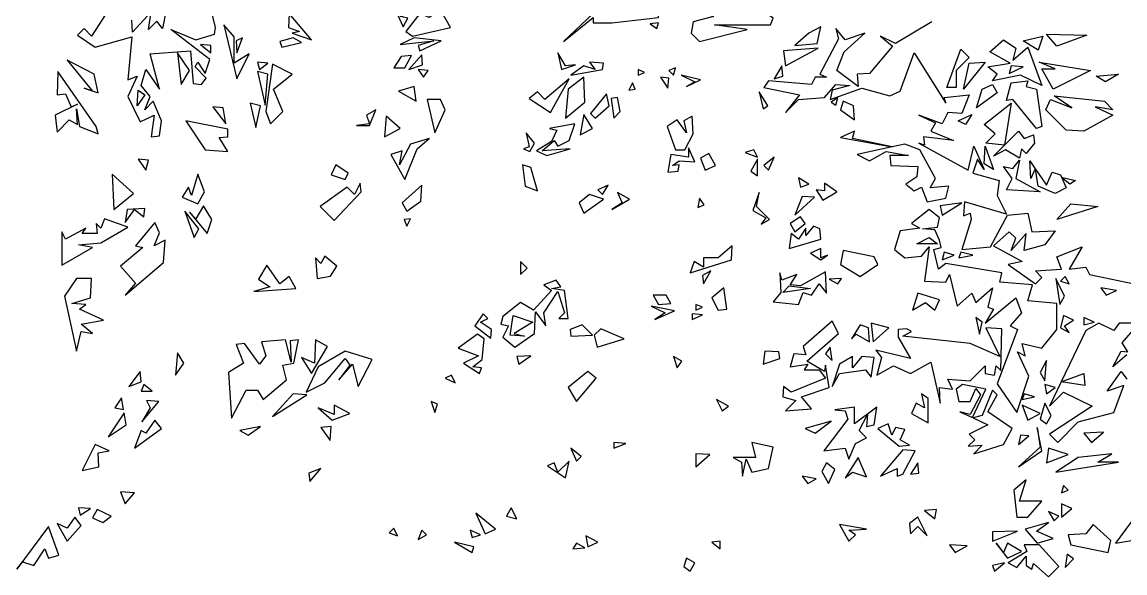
# Model space of a CAD drawing. Header units: millimetres. Extents: x -1920 to 1916, y -1858 to 1858.
# Drawn here: x 137 to 1247, y 285 to 839 of the extents above; entities that cross this region are included whole.
import ezdxf

# ---------------------------------------------------------------- set-up
doc = ezdxf.new("R2010")
doc.units = ezdxf.units.MM
doc.layers.add('ALMOND-DRAW-PROFILE', color=7, linetype='Continuous', lineweight=25)

msp = doc.modelspace()

# ---------------------------------------------------------------- linework, layer by layer
at = {"layer": 'ALMOND-DRAW-PROFILE'}
for points in [[(520, 834.7), (524.7, 843.1), (517.2, 845), (522.8, 846.9), (512.5, 868.5), (504.1, 850.6), (511.6, 852.5)], [(818.5, 819.6), (866.4, 831.8), (833.6, 836.5), (889.9, 836.5), (892.7, 843.1), (846.7, 876), (830.7, 861.9), (837.3, 857.2), (821.4, 850.6), (832.6, 845), (812, 839.4), (810.1, 828.1)], [(681.5, 819.6), (711.5, 844), (711.5, 838.4), (730.3, 838.4), (777.2, 844), (778.2, 850.6), (764.1, 853.4), (754.7, 845.9), (752.8, 855.3), (726.5, 859.1), (720.9, 851.6), (738.7, 850.6), (711.5, 847.8)], [(428, 821.5), (405.5, 847.8), (404.6, 833.7), (415.8, 830), (408.3, 828.1)], [(529.4, 825.3), (567.9, 833.7), (557.6, 851.6), (546.3, 844), (536.9, 847.8), (522.8, 830)], [(352.9, 782.1), (365.1, 807.4), (350.1, 798.1), (350.1, 824.3), (339.8, 836.5)], [(775.4, 832.8), (777.2, 838.4), (768.8, 837.5)], [(914.3, 815.9), (936.8, 817.8), (940.6, 834.7), (928.5, 828.3)], [(352.9, 808.4), (358.6, 823.4), (352, 820.6)], [(398, 814), (417.7, 818.7), (409.3, 823.4), (396.1, 819.6)], [(536.9, 810.3), (558.5, 820.6), (531.3, 823.4), (517.2, 816.8), (551, 820.6), (535.1, 815.9)], [(1163, 775.5), (1141.4, 785.8), (1113.3, 780.2), (1118, 786.8), (1108.6, 794.3), (1131.1, 798.1), (1110.5, 809.3), (1124.5, 821.5), (1136.8, 813.1), (1133.9, 800.9), (1149, 814)], [(1159.3, 811.2), (1144.3, 820.6), (1164, 825.3)], [(1178.1, 814.9), (1167.7, 827.2), (1208.1, 826.2)], [(326.7, 808.4), (326.7, 815.9), (316.3, 816.8)], [(904.9, 795.2), (937.7, 813.1), (903, 810.3)], [(1067.3, 773.6), (1081.4, 812.1), (1089.8, 803.7), (1076.7, 790.5), (1076.7, 773.6)], [(199, 772.7), (213.1, 768), (209.3, 786.8), (182.1, 800.9), (207.4, 769.9)], [(296.6, 776.5), (305.1, 790.5), (292.9, 808.4)], [(510.6, 793.4), (521.9, 793.4), (528.5, 805.6), (518.2, 804.6)], [(525.7, 791.5), (539.7, 796.2), (538.8, 806.5)], [(679.6, 791.5), (693.7, 796.2), (683.4, 795.2), (675.9, 808.4)], [(194.3, 734.2), (213.1, 726.7), (211.2, 734.2), (172.7, 789.6), (171.8, 766.1), (180.2, 767.1), (185.9, 753.9), (192.4, 756.7), (169.9, 745.5), (171.8, 728.6), (184, 740.8), (192.4, 736.1), (191.5, 752.1)], [(375.5, 791.5), (383.9, 798.1), (373.6, 799)], [(381.1, 755.8), (383.9, 786.8), (373.6, 789.6)], [(386.7, 737), (398.9, 749.2), (389.6, 771.8), (408.3, 786.8), (388.6, 797.1), (382, 749.2)], [(540.7, 784), (545.4, 790.5), (535.1, 791.5)], [(689, 785.8), (720.9, 791.5), (721.9, 798.1), (707.8, 799), (713.4, 791.5), (702.1, 795.2)], [(756.6, 785.8), (763.2, 788.7), (756.6, 791.5)], [(792.3, 785.8), (794.1, 793.4), (787.6, 790.5)], [(893.6, 782.1), (902.1, 784.9), (901.1, 795.2)], [(1084.2, 771.8), (1089.8, 798.1), (1105.8, 799)], [(1130.2, 787.7), (1144.3, 794.3), (1132.1, 795.2)], [(1174.3, 771.8), (1163, 792.4), (1176.2, 792.4), (1160.2, 799), (1211.8, 790.5)], [(668.3, 748.3), (687.1, 782.1), (662.7, 761.4), (655.2, 769), (646.8, 762.4)], [(683.4, 742.7), (703.1, 758.6), (702.1, 784), (686.2, 771.8)], [(747.2, 770.8), (753.8, 771.8), (751, 778.3)], [(786.6, 772.7), (787.6, 783), (779.1, 784)], [(805.4, 774.6), (819.5, 781.2), (799.8, 785.8), (813.8, 779.3)], [(1157.4, 732.3), (1133.9, 761.4), (1127.4, 760.5), (1132.1, 778.3), (1149, 780.2), (1147.1, 774.6), (1157.4, 771.8), (1163, 734.2)], [(1226.9, 779.3), (1217.5, 784.9), (1240, 786.8)], [(252.5, 754.9), (253.4, 770.8), (260, 766.1)], [(533.2, 759.6), (531.3, 774.6), (515.3, 769.9)], [(713.4, 742.7), (727.5, 754.9), (724.7, 767.1), (708.7, 747.4)], [(882.4, 752.1), (887.1, 754.9), (878.6, 769)], [(1097.3, 753), (1103, 771.8), (1113.3, 776.5), (1118, 768)], [(371.7, 733.3), (376.4, 754.9), (366.1, 757.7)], [(551.9, 727.7), (562.3, 751.1), (557.6, 761.4), (544.4, 761.4)], [(732.2, 742.7), (738.7, 749.2), (735.9, 763.3), (729.4, 762.4)], [(955.6, 755.8), (957.5, 763.3), (950.9, 758.6)], [(974.4, 740.8), (973.4, 754.9), (963.1, 759.6), (960.3, 751.1)], [(1125.5, 715.4), (1106.7, 717.3), (1116.1, 726.7), (1104.8, 736.1), (1132.1, 757.7)], [(1187.4, 730.5), (1166.8, 751.1), (1171.5, 761.4), (1193.1, 753), (1175.2, 765.2), (1225.9, 759.6), (1234.4, 751.1), (1216.5, 753.9), (1234.4, 745.5), (1205.3, 729.5)], [(341.7, 737), (338.9, 753), (328.5, 753.9)], [(473.1, 735.2), (486.2, 735.2), (492.8, 751.1), (483.4, 745.5), (486.2, 737)], [(501.3, 723.9), (517.2, 732.3), (503.1, 744.5)], [(698.4, 725.8), (710.6, 732.3), (702.1, 746.4)], [(794.1, 710.8), (803.5, 710.8), (812, 726.7), (811, 744.5), (802.6, 739.9), (805.4, 727.7), (796, 740.8), (785.7, 734.2)], [(1086.1, 736.1), (1078.6, 739.9), (1092.6, 746.4)], [(343.6, 708.9), (335.1, 723), (343.6, 723.9), (343.6, 731.4), (301.3, 739.9), (321, 710.8)], [(664.6, 705.1), (688.1, 711.7), (659.9, 709.8), (672.1, 720.1), (675.9, 714.5), (687.1, 720.1), (692.8, 737), (667.4, 732.3), (674.9, 730.5), (669.3, 719.2), (654.3, 709.8)], [(521.9, 680.7), (534.1, 711.7), (546.3, 722), (527.5, 716.4), (516.3, 695.7), (519.1, 709.8), (507.8, 706.1)], [(647.7, 708.9), (652.4, 717.3), (643.9, 727.7), (646.8, 713.6), (641.1, 711.7)], [(960.3, 723), (1012.4, 713.7), (977.2, 706.1), (989.4, 699.5), (1006.3, 708.9), (1028.8, 705.1), (1010, 705.1), (1011, 694.8), (1038.2, 693.9), (1037.2, 683.5), (1026, 676), (1034.4, 669.5), (1041.9, 673.2), (1047.6, 658.2), (1066.3, 661.9), (1069.2, 674.1), (1050.4, 672.3), (1056, 681.7), (1040.1, 710.8), (1025, 716.4), (1012.4, 713.7), (972.5, 722), (974.4, 729.5)], [(1125.5, 715.4), (1139.6, 729.5), (1145.2, 722), (1154.6, 725.8), (1155.5, 717.3), (1147.1, 707), (1142.4, 711.7), (1140.5, 702.3), (1126.4, 710.8), (1114.2, 704.2)], [(786.6, 688.2), (796.9, 689.2), (797.9, 695.7), (791.3, 694.8), (797.9, 699.5), (813.8, 698.6), (807.3, 712.6), (807.3, 703.2), (789.4, 706.1)], [(876.7, 703.2), (873, 710.8), (864.5, 707.9)], [(1114.2, 691), (1104.8, 696.7), (1105.8, 714.5)], [(261, 690.1), (263.8, 700.4), (253.4, 701.4)], [(824.2, 690.1), (834.5, 694.8), (827.9, 707), (819.5, 702.3)], [(876.7, 684.5), (876.7, 701.4), (870.2, 689.2)], [(888, 690.1), (893.6, 703.2), (883.3, 694.8)], [(1161.2, 668.5), (1127.4, 670.4), (1133, 681.7), (1124.5, 693.9), (1133.9, 692), (1140.5, 700.4), (1136.8, 681.7)], [(1156.3, 691.6), (1151.8, 681.7), (1150.8, 699.5)], [(461.8, 680.7), (464.7, 687.3), (452.4, 695.7), (447.8, 685.4)], [(655.2, 669.5), (648.6, 692.9), (640.2, 695.7), (643, 674.1)], [(1156.6, 691.2), (1167.7, 675.1), (1173.4, 688.2), (1181.8, 685.4), (1182.7, 683.3), (1196.8, 679.8), (1191.2, 676), (1183, 682.6), (1187.4, 672.3), (1176.2, 666.6), (1159.3, 674.1)], [(229, 650.7), (248.8, 666.6), (227.2, 686.3)], [(313.5, 656.3), (320.1, 668.5), (313.5, 686.3), (307, 664.8), (304.1, 673.2), (297.6, 662.9)], [(919.9, 673.2), (928.4, 676), (918, 682.6)], [(450.6, 639.4), (477.8, 668.5), (476.9, 677), (471.2, 665.7), (463.7, 673.2), (436.5, 653.5)], [(523.8, 648.8), (537.9, 659.1), (538.8, 675.1), (519.1, 657.2)], [(720.9, 665.7), (726.5, 675.1), (716.2, 670.4)], [(730.3, 650.7), (748.1, 661), (735.9, 667.6), (740.6, 657.2)], [(880.5, 635.7), (888.9, 640.4), (875.8, 653.5), (878.6, 667.6), (872, 649.7), (885.2, 642.2)], [(942.4, 660.1), (956.5, 668.5), (944.3, 677), (944.3, 669.5), (935.9, 670.4)], [(702.1, 646.9), (721.9, 661), (707.8, 665.7), (697.4, 657.2)], [(816.7, 652.6), (823.2, 655.4), (818.5, 661.9)], [(914.3, 645), (934, 662.9), (921.8, 663.8)], [(1062.6, 645), (1082.3, 657.2), (1060.7, 654.4)], [(1178.1, 640.4), (1192.1, 656.3), (1219.4, 653.5)], [(240.3, 637.5), (249.7, 650.7), (259.1, 643.2), (260, 651.6), (242.2, 650.7)], [(309.8, 622.5), (314.5, 631), (300.4, 648.8)], [(322.9, 626.3), (327.6, 640.4), (319.2, 654.4), (311.6, 641.3), (305.1, 647.9)], [(1137.7, 446), (1149.9, 482.7), (1138.6, 507.1), (1146.1, 503.3), (1143.3, 515.5), (1163, 510.8), (1178.1, 529.6), (1178.1, 555.9), (1149, 558.7), (1153.6, 574.6), (1120.8, 577.5), (1122.7, 586.8), (1066.3, 596.2), (1058.8, 590.6), (1054.1, 610.3), (1061.7, 612.2), (1059.8, 619.7), (1055.1, 630), (1042.9, 631), (1057.9, 632.8), (1059.8, 642.2), (1049.5, 650.7), (1031.6, 636.6), (1040.1, 631.9), (1020.4, 629.1), (1014.7, 610.3), (1025, 601.9), (1041.9, 603.7), (1049.5, 613.1), (1044.8, 578.4), (1066.3, 577.5), (1070.1, 585), (1077.6, 553.1), (1092.6, 566.2), (1096.4, 556.8), (1113.3, 571.8), (1108.6, 552.1), (1114.2, 550.2), (1105.8, 536.2), (1136.8, 561.5), (1142.4, 546.5), (1131.1, 533.3), (1138.6, 529.6), (1118, 475.1)], [(176.5, 594.4), (207.4, 612.2), (193.4, 615), (215.9, 616.9), (243.1, 632.8), (219.7, 641.3), (215.9, 631.9), (211.2, 636.6), (212.1, 626.3), (197.1, 626.3), (200.9, 631.9), (180.2, 620.6), (176.5, 628.1)], [(240.3, 564.3), (278.8, 597.2), (280.7, 619.7), (269.4, 614.1), (275, 627.2), (270.3, 637.5), (250.6, 614.1), (258.1, 612.2), (235.6, 593.4), (250.6, 576.5)], [(523.8, 633.8), (527.5, 641.3), (521, 640.4)], [(908.6, 611.3), (940.6, 620.6), (939.6, 631), (933.1, 633.8), (925.5, 624.4), (925.5, 631.9), (918, 620.6), (910.5, 626.3)], [(914.3, 628.1), (924.6, 636.6), (919.9, 643.2), (909.6, 636.6)], [(1037.2, 615.9), (1049.5, 622.5), (1057.9, 615.9)], [(809.1, 586.8), (850.5, 600), (851.4, 614.1), (837.3, 601.9), (822.3, 601.9), (822.3, 592.5), (812.9, 598.1)], [(940.6, 600), (947.1, 604.7), (940.6, 601.9), (940.6, 611.3), (930.2, 606.6)], [(447, 583.6), (453.4, 593.4), (441.2, 603.7), (437.4, 596.2), (431.8, 601.9), (433.7, 581.2)], [(980, 583.1), (997.8, 595.3), (994.1, 602.8), (963.1, 609.4), (960.3, 595.3)], [(1062.6, 600), (1074.8, 604.7), (1064.5, 607.5)], [(1079.5, 601.9), (1093.6, 604.7), (1081.4, 607.5)], [(369.8, 568.1), (412.1, 570.9), (405.5, 583.1), (396.1, 575.6), (383, 594.4), (374.5, 580.3), (385.8, 572.8)], [(638.3, 585), (644.9, 591.5), (638.3, 598.1)], [(822.3, 575.6), (829.8, 588.7), (821.4, 584)], [(191.5, 508), (196.2, 527.7), (207.4, 525.8), (196.2, 535.2), (218.7, 539), (194.3, 550.2), (200.9, 554.9), (186.8, 555.9), (205.6, 561.5), (206.5, 581.2), (191.5, 581.2), (179.3, 563.4)], [(632.7, 511.8), (652.4, 525.8), (653.3, 547.4), (663.7, 533.3), (661.8, 546.5), (675.9, 568.1), (682.4, 546.5), (676.8, 540.9), (686.2, 540.9), (682.4, 569), (669.3, 570.9), (678.7, 572.8), (674, 579.3), (661.8, 574.6), (669.3, 569), (651.4, 549.3), (638.3, 556.8), (620.5, 542.7), (618.6, 535.2), (626.1, 533.3), (620.5, 522.1)], [(892.7, 557.7), (918, 554.9), (922.7, 567.1), (931.2, 564.3), (938.7, 575.6), (946.2, 566.2), (945.3, 587.8), (919.9, 573.7), (909.6, 574.6), (916.2, 585), (901.1, 579.3), (899.3, 586.8), (900.2, 567.1)], [(957.5, 575.6), (961.2, 581.2), (949, 580.3)], [(1180.9, 554.9), (1185.6, 563.4), (1177.1, 581.2)], [(1190.3, 575.6), (1186.5, 583.1), (1181.8, 578.4)], [(837.3, 549.3), (845.8, 550.2), (842.9, 571.8), (830.7, 561.5)], [(902.1, 567.1), (908.6, 573.7), (930.2, 570.9)], [(1032.6, 549.3), (1045.7, 556.8), (1055.1, 549.3), (1059.8, 559.6), (1038.2, 566.2)], [(1227.8, 564.3), (1238.1, 569), (1222.2, 571.8)], [(777.2, 554.9), (789.4, 555.9), (784.7, 564.3), (771.6, 564.3)], [(608.3, 521.1), (609.2, 529.6), (597.9, 537.1), (605.5, 540.9), (600.8, 545.5), (592.3, 533.3)], [(773.5, 539.9), (793.2, 548.4), (769.7, 553.1), (783.8, 546.5)], [(811, 539.9), (821.4, 544.6), (811, 545.5)], [(814.8, 549.3), (821.4, 552.1), (814.8, 554.9)], [(628, 524), (630.8, 543.7), (650.5, 537.1), (631.7, 525.8), (642.1, 523)], [(689, 523), (710.6, 524), (700.3, 534.3), (688.1, 529.6)], [(904.9, 447.9), (931.2, 449.8), (920.9, 462), (949, 471.4), (945.3, 493.9), (944.3, 487.3), (926.5, 497.7), (958.4, 525.8), (951.8, 538), (922.7, 512.7), (925.5, 504.2), (913.3, 505.2), (909.6, 492), (927.4, 494.9), (923.7, 489.2), (938.7, 489.2), (945.3, 480.8), (910.5, 466.7), (903, 472.3), (902.1, 462), (915.2, 458.2)], [(989.4, 517.4), (988.4, 531.5), (980, 534.3), (971.5, 520.2), (976.2, 524.9)], [(993.1, 517.4), (1009.1, 531.5), (991.3, 536.2)], [(1100.1, 524.9), (1103, 537.1), (1096.4, 541.8)], [(1190.3, 526.8), (1185.6, 533.3), (1194.9, 539), (1184.6, 543.7), (1181.8, 531.5)], [(1205.3, 534.3), (1215.6, 537.1), (1205.3, 541.8)], [(597, 485.5), (598.9, 491.1), (590.4, 492), (599.8, 499.5), (601.7, 520.2), (595.1, 524.9), (575.4, 510.8), (596.1, 503.3), (581, 495.8)], [(715.3, 511.8), (742.5, 520.2), (719, 530.5), (712.5, 524)], [(1060.7, 455.4), (1059.8, 471.4), (1072.9, 469.5), (1068.2, 479.8), (1090.8, 478), (1105.8, 493), (1105.8, 485.5), (1115.2, 483.6), (1117, 493), (1121.7, 488.3), (1122.7, 530.5), (1106.7, 531.5), (1120.8, 502.4), (1090.8, 515.5), (1023.2, 523), (1031.6, 527.7), (1026.9, 530.5), (1018.5, 529.6), (1018.5, 522.1), (1030.7, 500.5), (995.9, 508.9), (1001.6, 501.4), (996.9, 483.6), (1013.8, 493), (1030.7, 485.5), (1051.3, 496.7)], [(347.3, 440.4), (362.3, 468.6), (373.6, 468.6), (379.2, 459.2), (402.7, 478.9), (398.9, 493.9), (410.2, 495.8), (414.9, 519.3), (406.5, 518.3), (407.4, 496.7), (401.8, 519.3), (377.4, 517.4), (382, 503.3), (375.5, 494.9), (360.5, 515.5), (352, 514.6), (359.5, 495.8), (344.5, 486.4)], [(428, 485.5), (444, 512.7), (431.8, 519.3), (430.9, 495.8), (417.7, 501.4)], [(951.8, 498.6), (950, 511.8), (945.3, 505.2)], [(291, 483.6), (299.4, 495.8), (292.9, 506.1)], [(422.4, 466.7), (441.2, 476.1), (461.8, 500.5), (466.5, 493.9), (455.3, 478.9), (469.3, 494.9), (475, 472.3), (489.1, 499.5), (461.8, 508), (434.6, 492)], [(636.4, 494.9), (648.6, 503.3), (634.6, 502.4)], [(796, 491.1), (800.7, 497.7), (792.3, 502.4)], [(882.4, 494.9), (899.3, 500.5), (898.3, 507.1), (884.2, 508)], [(951.8, 472.3), (959.3, 485.5), (985.6, 489.2), (991.3, 481.7), (994.1, 501.4), (981.9, 502.4), (972.5, 491.1), (972.5, 502.4), (959.3, 494.9)], [(1165.8, 478), (1167.7, 498.6), (1161.2, 486.4)], [(244.1, 472.3), (256.3, 477), (255.3, 487.3)], [(572.6, 476.1), (568.8, 483.6), (562.3, 480.8)], [(694.6, 457.3), (714.3, 480.8), (705.9, 487.3), (686.2, 471.4)], [(256.3, 467.6), (267.5, 467.6), (259.1, 474.2)], [(1093, 441.1), (1106.7, 469.5), (1083.2, 474.2), (1076.7, 469.5), (1079.5, 457.3), (1090.8, 457.3), (1096.4, 470.4), (1101.1, 463.9), (1090.8, 444.2), (1080.4, 447)], [(1093.8, 440.7), (1108.6, 433.8), (1089.8, 424.5), (1095.4, 418.8), (1088.9, 412.3), (1103, 413.2), (1094.5, 404.7), (1124.5, 414.1), (1133, 430.1), (1108.6, 447), (1118, 463.9), (1113.3, 468.6), (1103, 443.2)], [(1167.7, 464.8), (1176.2, 471.4), (1165.8, 474.2)], [(238.6, 449.3), (236.5, 461.1), (230, 450.7)], [(257.2, 436.7), (274.1, 457.3), (261.9, 458.2), (265.6, 450.7)], [(388.6, 442.3), (423.3, 463.9), (409.3, 464.8)], [(551.9, 446), (554.8, 454.5), (548.2, 457.3)], [(841.1, 447.9), (847.6, 452.6), (835.4, 459.2)], [(1031.6, 445.1), (1048.5, 435.7), (1048.5, 460.1), (1041.9, 464.8), (1044.8, 450.7), (1036.3, 455.4)], [(1143.3, 459.2), (1155.5, 462), (1145.2, 464.8)], [(1167.7, 434.8), (1172.4, 443.2), (1165.8, 455.4), (1161.2, 439.5)], [(223.4, 421.6), (241.2, 433.8), (239.2, 445.7)], [(448.7, 438.5), (466.5, 445.1), (450.6, 453.6), (450.6, 444.2), (434.6, 450.7)], [(968.7, 399.1), (975.3, 415.1), (986.6, 420.7), (979.1, 428.2), (987.5, 444.2), (986.6, 432), (994.1, 433.8), (996.9, 451.7), (974.4, 434.8), (974.4, 451.7), (954.6, 448.9), (965, 447.9), (967.8, 439.5), (943.4, 407.6), (965, 410.4)], [(1149, 438.5), (1161.2, 445.1), (1143.3, 453.6)], [(249.7, 410.4), (276.9, 430.1), (270.3, 438.5), (261, 425.4), (256.3, 428.2)], [(934.9, 425.4), (950.9, 437.6), (924.6, 430.1)], [(1019.4, 412.3), (1029.7, 413.2), (1020.4, 418.8), (1025, 429.1), (1015.7, 431), (1011.9, 423.5), (1008.2, 434.8), (997.8, 430.1)], [(364.2, 423.5), (376.4, 432), (355.8, 428.2)], [(446.8, 417.9), (447.8, 432), (437.4, 431)], [(1139.6, 391.6), (1163, 407.6), (1158.3, 431), (1161.2, 411.3)], [(1139.6, 414.1), (1149.9, 422.6), (1141.4, 423.5)], [(1212.8, 416), (1225, 426.3), (1205.3, 425.4)], [(197.1, 387.8), (214, 391.6), (213.1, 405.7), (224.3, 407.6), (210.3, 414.1)], [(732.2, 410.4), (744.4, 415.1), (732.2, 416)], [(861.7, 382.2), (865.5, 399.1), (871.1, 386), (888, 389.7), (892.7, 411.3), (871.1, 416), (874.9, 401), (852.3, 401), (860.8, 396.3)], [(694.6, 397.2), (699.3, 401.9), (689, 410.4)], [(814.8, 391.6), (828.9, 403.8), (814.8, 404.7)], [(965, 380.3), (972.5, 386), (986.6, 381.3), (978.1, 401)], [(1000.6, 382.2), (1017.5, 389.7), (1017.5, 382.2), (1023.2, 384.1), (1035.4, 407.6), (1023.2, 408.5)], [(1167.7, 395.4), (1189.3, 403.8), (1169.6, 410.4)], [(1177.1, 386), (1240, 396.3), (1219.4, 396.3), (1233.4, 404.7), (1199.6, 401)], [(426.2, 376.6), (437.4, 389.7), (425.2, 385)], [(683.4, 380.3), (687.1, 397.2), (675.9, 386), (672.1, 395.4), (665.5, 392.5)], [(948.1, 374.7), (954.6, 388.8), (946.2, 395.4), (941.5, 386.9)], [(1030.7, 384.1), (1039.1, 385), (1038.2, 395.4)], [(927.4, 374.7), (935.9, 379.4), (921.8, 382.2)], [(1137.7, 340.9), (1149, 340.9), (1163, 356.9), (1140.5, 356.9), (1147.1, 378.5), (1134.9, 368.1)], [(1182.7, 365.3), (1189.3, 368.1), (1184.6, 372.8)], [(240.3, 354.1), (249.7, 365.3), (235.6, 366.3)], [(195.2, 342.8), (205.6, 349.4), (193.4, 350.3)], [(217.8, 335.3), (226.2, 341.8), (212.1, 348.4), (207.4, 340)], [(602.6, 324), (613, 328.7), (593.3, 344.7)], [(634.6, 339), (628.9, 350.3), (624.2, 341.8)], [(1055.1, 339), (1057, 348.4), (1044.8, 347.5)], [(1175.2, 337.2), (1179.9, 341.8), (1169.6, 346.5)], [(1182.7, 340.9), (1193.1, 349.4), (1182.7, 354.1)], [(182.1, 316.5), (196.2, 332.5), (189.6, 340.9), (182.1, 329.6), (171.8, 334.3)], [(968.7, 316.5), (975.3, 323.1), (968.7, 327.8), (986.6, 328.7), (959.3, 333.4)], [(1047.6, 322.1), (1038.2, 340.9), (1029.7, 334.3), (1030.7, 324), (1038.2, 331.5)], [(1158.3, 314.6), (1174.3, 319.3), (1157.4, 326.8), (1169.6, 335.3), (1146.1, 328.7)], [(1229.7, 305.2), (1232.5, 317.4), (1214.7, 333.4), (1207.2, 324), (1189.3, 323.1), (1192.1, 312.8)], [(1237.2, 314.6), (1253.1, 317.4), (1257.8, 342.8)], [(131.4, 288.3), (137, 295.9), (148.3, 292.1), (159.6, 309), (163.3, 299.6), (173.7, 302.4), (163.3, 331.5)], [(514.4, 322.1), (510.6, 329.6), (506, 325)], [(535.1, 318.4), (543.5, 323.1), (538.8, 327.8)], [(589.5, 320.3), (597.9, 323.1), (587.6, 327.8)], [(705.9, 310.9), (716.2, 315.6), (704, 322.1)], [(1113.3, 316.5), (1138.6, 326.8), (1113.3, 325.9)], [(589.5, 305.2), (591.4, 310.9), (571.7, 315.6)], [(690.9, 309), (703.1, 309.9), (694.6, 314.6)], [(839.2, 309), (839.2, 316.5), (830.7, 315.6)], [(1075.7, 305.2), (1087.9, 311.8), (1070.1, 312.8)], [(1128.3, 299.6), (1142.4, 306.2), (1128.3, 314.6), (1124.5, 305.2), (1117, 314.6)], [(1169.6, 280.8), (1179.9, 291.2), (1160.2, 312.8), (1145.2, 312.8), (1148, 306.2), (1129.2, 294.9), (1137.7, 290.2), (1147.1, 301.5), (1147.1, 292.1), (1152.7, 288.3), (1154.6, 294)], [(1186.5, 290.2), (1194.9, 298.7), (1188.4, 303.4)], [(809.1, 286.5), (813.8, 294.9), (805.4, 299.6), (802.6, 291.2)], [(1115.2, 286.5), (1125.5, 294.9), (1113.3, 292.1)]]:
    msp.add_lwpolyline(points, close=True, dxfattribs=at)
for points in [[(220.6, 846.9), (206.5, 825.3), (199, 832.8), (192.4, 826.2), (210.3, 814), (246.9, 824.3), (243.1, 781.2), (252.5, 784.9), (243.1, 764.3), (255.3, 738.9), (269.4, 745.5), (266.6, 723.9), (275, 724.8), (276.9, 739.9), (268.5, 759.6), (260, 751.1), (265.6, 764.3), (256.3, 775.5), (261, 791.5), (275, 771.8), (265.6, 807.4), (306, 810.3), (308.8, 777.4), (317.3, 776.5), (322, 783), (310.7, 794.3), (313.5, 799), (321, 787.7), (325.7, 801.8), (286.3, 831.8), (311.6, 821.5), (330.4, 827.2), (331.4, 833.7), (326.7, 853.4)], [(281.6, 851.6), (277.9, 832.8), (272.2, 840.3), (263.8, 831.8), (266.6, 849.7), (247.8, 829), (246.9, 841.2)], [(1052.3, 839.4), (1015.7, 817.8), (1000.6, 825.3), (1012.8, 814.9), (989.4, 787.7), (977.2, 786.8), (978.1, 774.6), (956.5, 790.5), (964, 809.3), (984.7, 828.1), (965, 821.5), (955.6, 832.8), (958.4, 822.5), (939.6, 786.8), (946.2, 784), (934.9, 784), (931.2, 776.5), (888, 780.2), (883.3, 773.6), (919, 766.1), (904.9, 748.3), (918, 761.4), (944.3, 763.3), (955.6, 776.5), (969.7, 775.5), (951.8, 770.8), (950, 761.4), (981.9, 772.7), (1010, 765.2), (1020.4, 769.9), (1034.4, 808.4), (1066.3, 757.7), (1064.5, 763.3), (1089.8, 766.1), (1082.3, 747.4), (1068.2, 748.3), (1062.6, 737), (1039.1, 745.5), (1056, 738), (1051.3, 729.5), (1073.9, 720.1), (1043.8, 723.9), (1044.8, 715.4), (1039.1, 717.3), (1088.9, 690.1), (1094.5, 714.5), (1104.8, 691), (1098.3, 701.4), (1093.6, 687.3), (1119.9, 679.8), (1118, 664.8), (1127.4, 646), (1085.1, 658.2), (1084.2, 644.1), (1090.8, 646.9), (1091.7, 640.4), (1082.3, 610.3), (1111.4, 613.1), (1128.3, 645), (1149, 646.9), (1152.7, 628.1), (1176.2, 629.1), (1165.8, 615), (1145.2, 609.4), (1147.1, 626.3), (1132.1, 609.4), (1136.8, 621.6), (1130.2, 628.1), (1114.2, 614.1), (1143.3, 598.1), (1129.2, 595.3), (1156.5, 575.6), (1163, 582.2), (1156.5, 588.7), (1182.7, 590.6), (1178.1, 602.8), (1203.4, 613.1), (1190.3, 590.6), (1207.2, 592.5), (1210.9, 585), (1256, 575.6)], [(1261.6, 536.2), (1240.9, 536.2), (1235.3, 528.6), (1220.3, 536.2), (1207.2, 528.6), (1182.4, 477.2), (1205.3, 485.5), (1206.2, 473.3), (1182.3, 477), (1170.5, 452.6), (1184.6, 466.7), (1213.7, 452.6), (1170.5, 424.5), (1179, 416), (1199.6, 436.7), (1235.3, 446), (1245.6, 473.3), (1228.7, 467.6), (1242.8, 487.3), (1248.5, 479.8)], [(1248.5, 504.2), (1234.4, 492), (1242.8, 508), (1249.4, 507.1), (1243.8, 516.4), (1259.7, 534.3)]]:
    msp.add_lwpolyline(points, dxfattribs=at)

doc.saveas('drawing.dxf')
